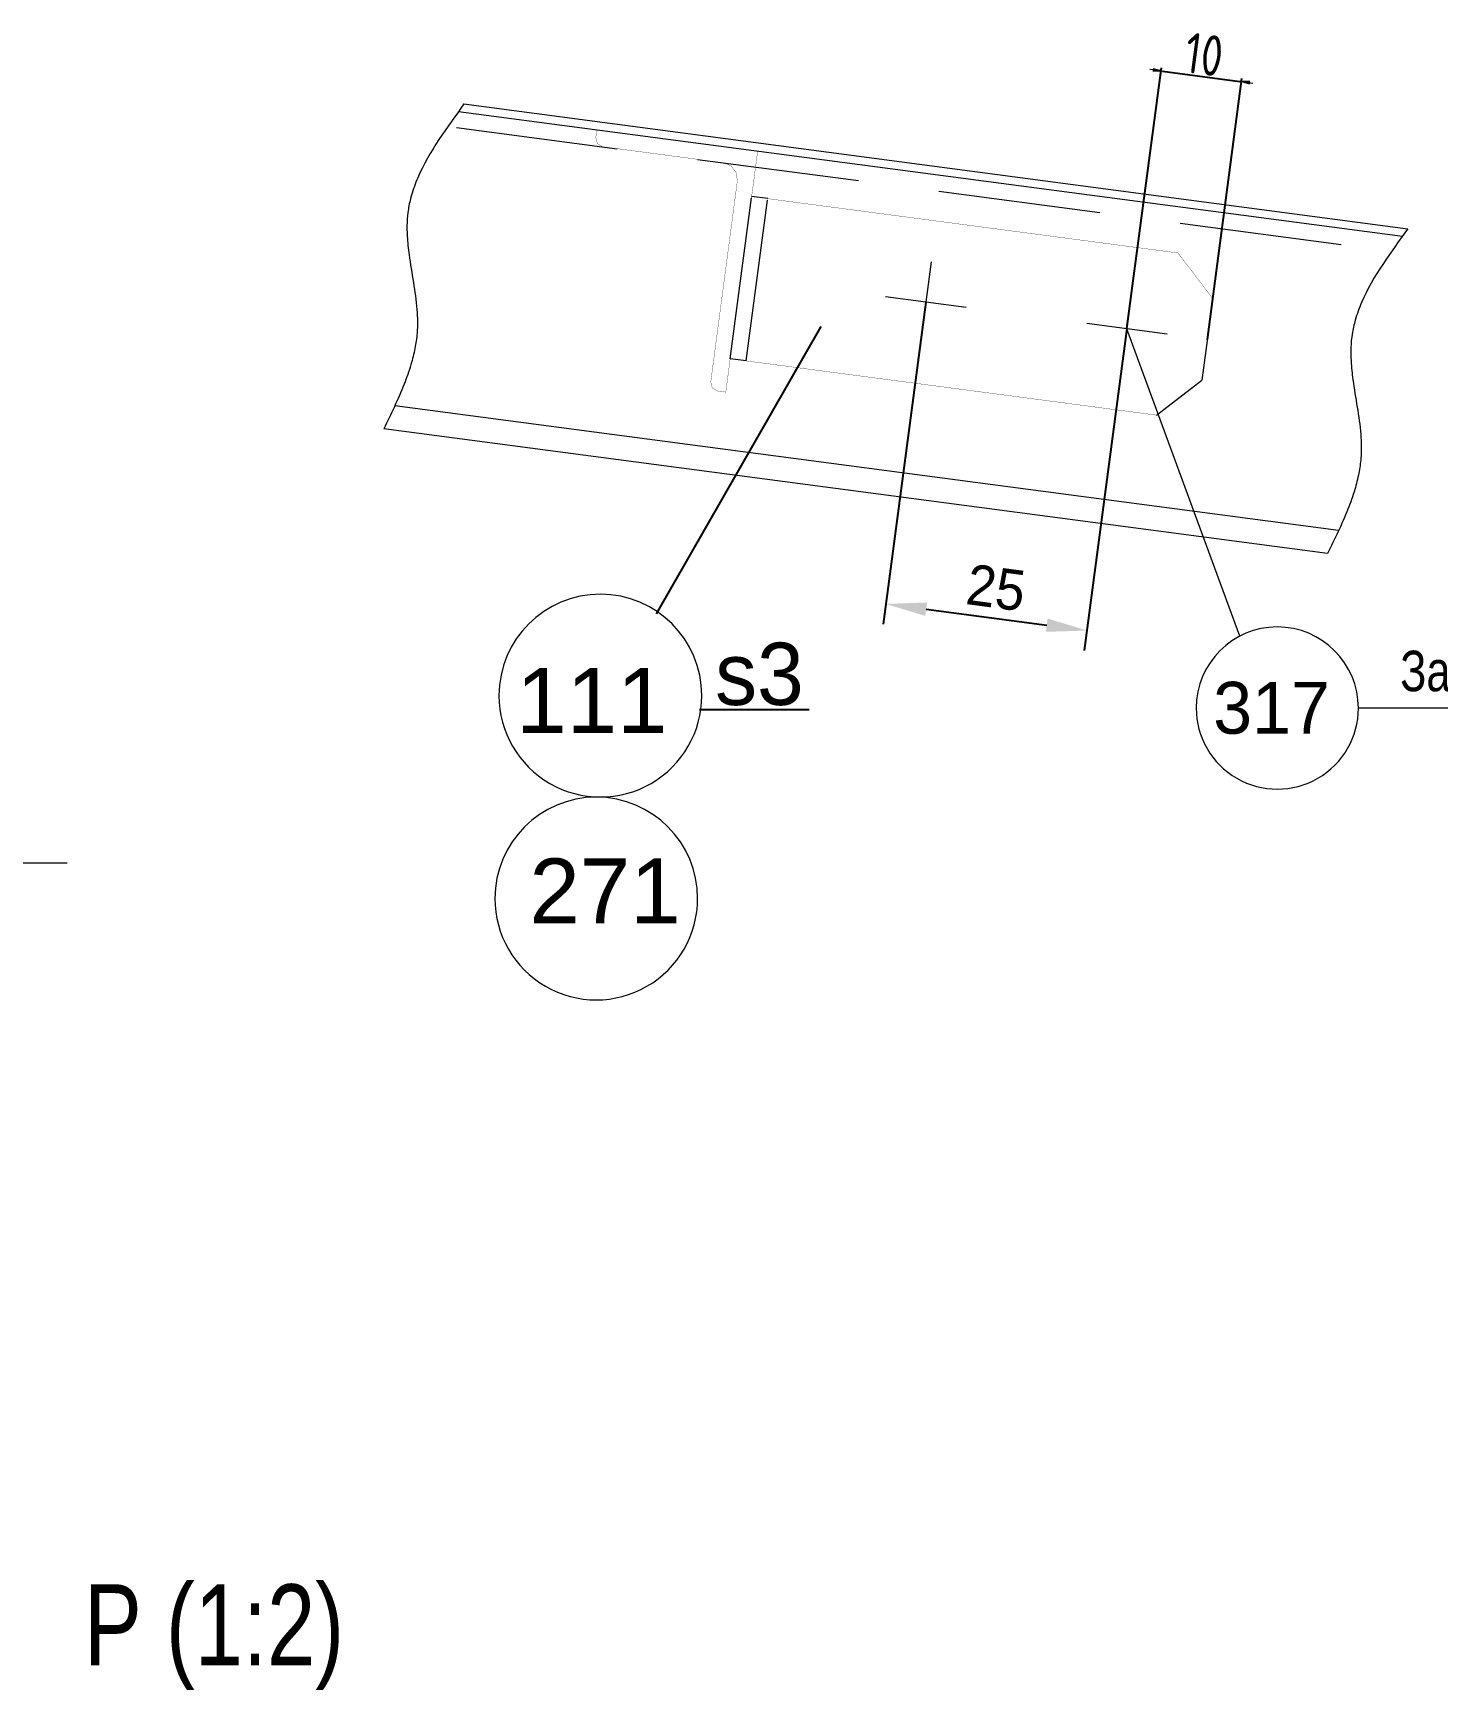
# Model space of a CAD drawing. Header units: millimetres. Extents: x 42007 to 66124, y -556 to 6894.
# Drawn here: x 50636 to 51502, y 1359 to 2380 of the extents above; entities that cross this region are included whole.
import ezdxf
from ezdxf.enums import TextEntityAlignment as Align

# ---------------------------------------------------------------- set-up
doc = ezdxf.new("R2010")
doc.units = ezdxf.units.MM
for name, pattern in [('K5LT32769', [0]), ('K5LT32770', [0]), ('K5LT32782', [150, 100, -50]), ('K5LT32786', [25.318241, 20.818241, -1.5, 1.5, -1.5]), ('K5LT_THIN', [0])]:
    doc.linetypes.add(name, pattern=pattern)
doc.layers.get('Defpoints').update_dxf_attribs({"color": 250})
doc.layers.add('pen_7', color=1, linetype='Continuous')
doc.styles.add('KDIMTEXTSTYLE', font='GOST_AU.SHX', dxfattribs={"width": 0.96, "oblique": 15, "height": 5})
doc.styles.add('style5', font='arial.ttf', dxfattribs={"height": 3})
doc.dimstyles.new('ISO-10', dxfattribs={"dimscale": 10, "dimtxt": 2.5, "dimasz": 2.5, "dimexe": 1.25, "dimexo": 0, "dimtad": 1, "dimdec": 0, "dimtxsty": 'Standard', "dimcen": 2.5, "dimclrd": 7, "dimclre": 7, "dimclrt": 6, "dimadec": 0, "dimazin": 0, "dimtfac": 1, "dimtdec": 0, "dimtmove": 0, "dimatfit": 3, "dimfxl": 1, "dimarcsym": 0})
doc.dimstyles.new('KDIMSTYLE (1.00)', dxfattribs={"dimtxt": 5, "dimasz": 1, "dimexe": 2, "dimexo": 0, "dimgap": 1, "dimtad": 1, "dimtxsty": 'KDIMTEXTSTYLE', "dimsah": 1, "dimcen": 0, "dimdle": 1, "dimadec": 0, "dimazin": 0, "dimtfac": 0.667, "dimtmove": 0, "dimatfit": 3, "dimfxl": 1, "dimtvp": 1, "dimtolj": 1, "dimtzin": 0, "dimarcsym": 0})

# ---------------------------------------------------------------- blocks, each defined once
blk = doc.blocks.new('KDIMARROW_02')
blk.add_hatch(color=0).paths.add_polyline_path([(4.5, 0), (5, 0.7), (0, 0), (5, -0.7)])
at = {"color": 0, "linetype": 'K5LT_THIN', "lineweight": 18}
for p, q in [((0, 0), (-1, 0)), ((5, 0.7), (0, 0)), ((0, 0), (5, -0.7)), ((0, 0), (7, 0)), ((4.5, 0), (5, 0.7)), ((5, -0.7), (4.5, 0))]:
    blk.add_line(p, q, dxfattribs=at)
blk = doc.blocks.new('*D148')
at = {"color": 0, "lineweight": -2, "transparency": 16777216}
for p, q in [((51310.3, 2197.7), (51331.6, 2358.5)), ((51332.3, 2356.4), (51379.9, 2350.1)), ((51359.9, 2191.1), (51381.1, 2352))]:
    blk.add_line(p, q, dxfattribs=at)
at = {"layer": 'Defpoints', "color": 0, "transparency": 16777216}
for p in [(51380.9, 2350), (51310.3, 2197.7), (51359.9, 2191.1)]:
    blk.add_point(p, dxfattribs=at)
at = {"color": 0, "lineweight": -2, "transparency": 16777216}
for p, rotation in [((51331.3, 2356.6), 172.4636711767954), ((51380.9, 2350), 352.4636711767954)]:
    blk.add_blockref('KDIMARROW_02', p, dxfattribs=dict(at, rotation=rotation))
at = {"color": 7, "transparency": 16777216, "insert": (51357.9, 2366.7), "char_height": 5, "attachment_point": 5, "rotation": 352.4637, "style": 'KDIMTEXTSTYLE'}
blk.add_mtext('\\A1;\\H25.0;\\W0.965;\\Q0;\\H25.0;\\W0.965;\\Q0;\\Q0;10', dxfattribs=at)
blk = doc.blocks.new('*D149')
at = {"color": 7, "lineweight": -2, "transparency": 16777216}
for p, q in [((51186.4, 2214.1), (51160.1, 2015.6)), ((51310.3, 2197.7), (51284, 1999.2)), ((51186.5, 2024.7), (51260.9, 2014.9))]:
    blk.add_line(p, q, dxfattribs=at)
at = {"color": 7, "transparency": 16777216}
for points in [[(51187.1, 2028.9), (51186, 2020.6), (51161.7, 2028)], [(51261.4, 2019), (51260.3, 2010.8), (51285.7, 2011.6)]]:
    blk.add_solid(points, dxfattribs=at)
at = {"layer": 'Defpoints', "color": 0, "transparency": 16777216}
for p in [(51186.4, 2214.1), (51310.3, 2197.7), (51285.7, 2011.6)]:
    blk.add_point(p, dxfattribs=at)
at = {"color": 6, "transparency": 16777216, "insert": (51229.6, 2037.9), "char_height": 25, "attachment_point": 5, "rotation": 352.4597}
blk.add_mtext('\\H25.0;\\W0.965;\\Q0;\\H25.0;\\W0.965;\\Q0;\\Q0;25', dxfattribs=at)

msp = doc.modelspace()

# ---------------------------------------------------------------- linework, layer by layer
at = {"color": 7, "linetype": 'K5LT32769', "lineweight": 18}
for p, q in [((50898.311, 2331.626), (51480.054, 2254.672)), ((50901.665, 2336.226), (51483.408, 2259.271)), ((51088.897, 2277.841), (51078.983, 2279.153)), ((51189.646, 2238.852), (51183.085, 2189.284)), ((51211.149, 2210.787), (51161.581, 2217.348)), ((51313.565, 2222.449), (51307.004, 2172.881)), ((51363.191, 2216.31), (51356.514, 2165.904)), ((51335.068, 2194.384), (51285.5, 2200.946)), ((51379.977, 2008.224), (51310.284, 2197.665)), ((51075.657, 2177.831), (51065.745, 2179.143)), ((51328.445, 2144.397), (51356.514, 2165.904)), ((51328.445, 2144.397), (51356.514, 2165.904)), ((51433.943, 2059.029), (50852.199, 2135.984)), ((51607.048, 1963.822), (51452.966, 1963.822)), ((49395.7, 1868.319), (50657.151, 1868.319))]:
    msp.add_line(p, q, dxfattribs=at)
at = {"color": 7, "linetype": 'K5LT32782', "lineweight": 18}
for p, q in [((50896.999, 2321.713), (51478.743, 2244.758)), ((51065.745, 2179.143), (51078.982, 2279.143)), ((51065.745, 2179.143), (51078.982, 2279.143)), ((51075.657, 2177.831), (51088.894, 2277.831)), ((51075.657, 2177.831), (51088.894, 2277.831))]:
    msp.add_line(p, q, dxfattribs=at)
at = {"color": 0}
for p, q in [((51121.564, 2199.115), (51020.176, 2021.801)), ((51114.363, 1962.806), (51046.874, 1962.806))]:
    msp.add_line(p, q, dxfattribs=at)
at = {"color": 7, "linetype": 'K5LT32770', "lineweight": 18}
msp.add_line((51440.798, 2073.253), (50859.054, 2150.207), dxfattribs=at)
at = {"color": 7, "linetype": 'K5LT32786', "const_width": 0.18}
msp.add_lwpolyline([(51063.034, 2158.578), (51058.078, 2159.235), (51054.765, 2161.15), (51053.776, 2164.847), (51070.168, 2288.767), (51069.496, 2293.9), (51066.347, 2298.008), (51061.567, 2299.993), (50987.214, 2309.828), (50983.901, 2311.743), (50982.912, 2315.441), (50983.569, 2320.397), (51082.704, 2307.283), (51063.034, 2158.578)], dxfattribs=at)
at = {"color": 7, "linetype": 'K5LT32769', "const_width": 0.18}
msp.add_lwpolyline([(51363.191, 2216.31), (51341.692, 2244.375), (51088.897, 2277.841), (51075.657, 2177.818), (51328.445, 2144.397)], dxfattribs=at)
msp.add_lwpolyline([(51363.191, 2216.31), (51341.692, 2244.375), (51088.897, 2277.841), (51075.657, 2177.818), (51328.445, 2144.397)], dxfattribs=at)
at = {"color": 7, "linetype": 'K5LT32769', "lineweight": 18}
for centre, radius, start, end in [((50985.751, 1971.484), 62.5, 0, 179.999977), ((51402.966, 1963.822), 50, 0, 179.999977), ((50985.751, 1971.484), 62.5, 179.999977, 0), ((51402.966, 1963.822), 50, 179.999977, 0), ((50983.197, 1846.395), 62.5, 0, 179.999977), ((50983.197, 1846.395), 62.5, 179.999977, 0)]:
    msp.add_arc(centre, radius, start, end, dxfattribs=at)
for points in [[(50901.665, 2336.226), (50891.417, 2321.832), (50877.824, 2304.09), (50869.345, 2280.822), (50867.247, 2271.598), (50866.409, 2263.102), (50866.576, 2253.713), (50867.935, 2241.319), (50870.537, 2226.364), (50872.919, 2210.279), (50873.172, 2196.576), (50871.569, 2185.223), (50868.932, 2174.663), (50862.974, 2157.895), (50856.616, 2145.003), (50852.199, 2135.984)], [(51483.408, 2259.271), (51473.161, 2244.877), (51459.568, 2227.135), (51451.088, 2203.867), (51448.991, 2194.643), (51448.153, 2186.147), (51448.32, 2176.758), (51449.678, 2164.365), (51452.28, 2149.409), (51454.663, 2133.324), (51454.916, 2119.622), (51453.313, 2108.268), (51450.676, 2097.709), (51444.717, 2080.94), (51438.36, 2068.048), (51433.943, 2059.029)]]:
    msp.add_open_spline(points, degree=3, knots=[0, 0, 0, 0, 3.77462041, 4.58006001, 5.20115622, 5.76155164, 6.3738384, 7.17521343, 8.38452092, 9.57074704, 10.59455951, 11.25774185, 11.97996807, 12.88310666, 15, 15, 15, 15], dxfattribs=at)

# ---------------------------------------------------------------- texts
at = {"color": 7, "attachment_point": 1, "style": 'style5'}
for s, insert, char_height in [('{\\H12.8x;\\W0.965;s3}', (51056.429, 2004.092), 3), ('\\H3.5;\\W0.965;\\Q15;\\Q0;\\W0.765;\\H25.00;Зак.4-8', (51478.754, 1999.165), 3), ('\\H3.5;\\W0.965;\\Q15;\\Q0;\\W0.765;\\H50.00;Р (1:2)', (50667.453, 1423.599), 2.4)]:
    msp.add_mtext(s, dxfattribs=dict(at, insert=insert, char_height=char_height))
at = {"layer": 'pen_7', "color": 2, "linetype": 'Continuous', "style": 'style5'}
for s, p in [('111', (50980.484, 1968.508)), ('271', (50988.588, 1851.077))]:
    msp.add_text(s, height=40, dxfattribs=at).set_placement(p, align=Align.MIDDLE_CENTER)
at = {"layer": 'pen_7', "color": 2, "linetype": 'Continuous', "insert": (51363.452, 1979.966), "char_height": 40, "attachment_point": 1, "style": 'style5'}
msp.add_mtext('\\H3.5;\\W0.965;\\Q15;\\Q0;\\H32.00;317', dxfattribs=at)

# ---------------------------------------------------------------- dimensions: what is measured, and where the dimension line sits
at = {"color": 7}
dim = msp.add_linear_dim(base=(51380.875, 2350.009), p1=(51310.284, 2197.665), p2=(51359.852, 2191.107), angle=352.463671, text='\\H25.0;\\W0.965;\\Q0;\\H25.0;\\W0.965;\\Q0;\\Q0;10', dimstyle='KDIMSTYLE (1.00)', override={"dimexo": 0, "dimblk1": 'KDIMARROW_02', "dimblk2": 'KDIMARROW_02', "dimse1": 0, "dimse2": 0, "dimclrt": 7, "dimtolj": 1}, dxfattribs=at)
dim.commit()
dim.dimension.update_dxf_attribs({"geometry": '*D148', "text_midpoint": (51356.091, 2353.288), "dimtype": 161})
at = {"color": 4}
dim = msp.add_linear_dim(base=(51285.657, 2011.615), p1=(51186.365, 2214.068), p2=(51310.284, 2197.665), angle=352.459731, text='\\H25.0;\\W0.965;\\Q0;\\H25.0;\\W0.965;\\Q0;\\Q0;25', dimstyle='ISO-10', override={"dimfxl": 1.25}, dxfattribs=at)
dim.commit()
dim.dimension.update_dxf_attribs({"geometry": '*D149', "text_midpoint": (51227.139, 2019.361), "dimtype": 161})

doc.saveas('drawing.dxf')
